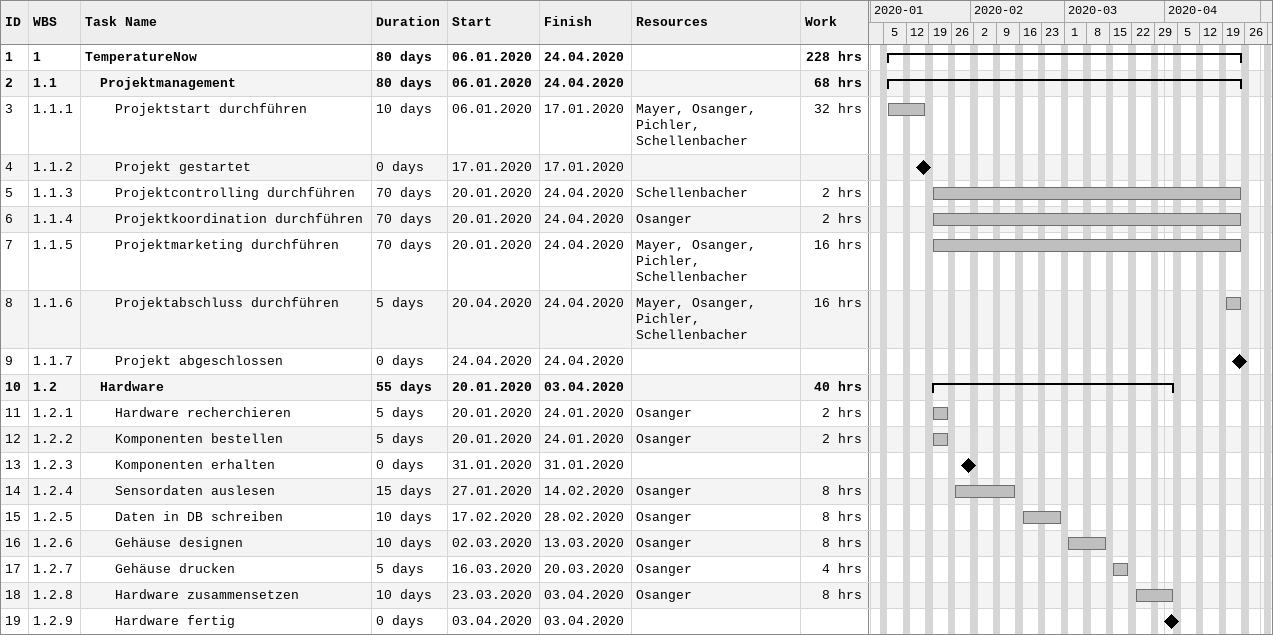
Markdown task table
| ID | WBS | Task | Duration | Start | Finish | Resources | Work (h) |
|---|---|---|---|---|---|---|---|
| 1 | 1 | **TemperatureNow** | 80d | 2020-01-06 | 2020-04-24 |  | 228 |
| 2 | 1.1 | **Projektmanagement** | 80d | 2020-01-06 | 2020-04-24 |  | 68 |
| 3 | 1.1.1 | Projektstart durchführen | 10d | 2020-01-06 | 2020-01-17 | Mayer, Osanger, Pichler, Schellenbacher | 32 |
| 4 | 1.1.2 | Projekt gestartet | 0d | 2020-01-17 | 2020-01-17 |  |  |
| 5 | 1.1.3 | Projektcontrolling durchführen | 70d | 2020-01-20 | 2020-04-24 | Schellenbacher | 2 |
| 6 | 1.1.4 | Projektkoordination durchführen | 70d | 2020-01-20 | 2020-04-24 | Osanger | 2 |
| 7 | 1.1.5 | Projektmarketing durchführen | 70d | 2020-01-20 | 2020-04-24 | Mayer, Osanger, Pichler, Schellenbacher | 16 |
| 8 | 1.1.6 | Projektabschluss durchführen | 5d | 2020-04-20 | 2020-04-24 | Mayer, Osanger, Pichler, Schellenbacher | 16 |
| 9 | 1.1.7 | Projekt abgeschlossen | 0d | 2020-04-24 | 2020-04-24 |  |  |
| 10 | 1.2 | **Hardware** | 55d | 2020-01-20 | 2020-04-03 |  | 40 |
| 11 | 1.2.1 | Hardware recherchieren | 5d | 2020-01-20 | 2020-01-24 | Osanger | 2 |
| 12 | 1.2.2 | Komponenten bestellen | 5d | 2020-01-20 | 2020-01-24 | Osanger | 2 |
| 13 | 1.2.3 | Komponenten erhalten | 0d | 2020-01-31 | 2020-01-31 |  |  |
| 14 | 1.2.4 | Sensordaten auslesen | 15d | 2020-01-27 | 2020-02-14 | Osanger | 8 |
| 15 | 1.2.5 | Daten in DB schreiben | 10d | 2020-02-17 | 2020-02-28 | Osanger | 8 |
| 16 | 1.2.6 | Gehäuse designen | 10d | 2020-03-02 | 2020-03-13 | Osanger | 8 |
| 17 | 1.2.7 | Gehäuse drucken | 5d | 2020-03-16 | 2020-03-20 | Osanger | 4 |
| 18 | 1.2.8 | Hardware zusammensetzen | 10d | 2020-03-23 | 2020-04-03 | Osanger | 8 |
| 19 | 1.2.9 | Hardware fertig | 0d | 2020-04-03 | 2020-04-03 |  |  |
